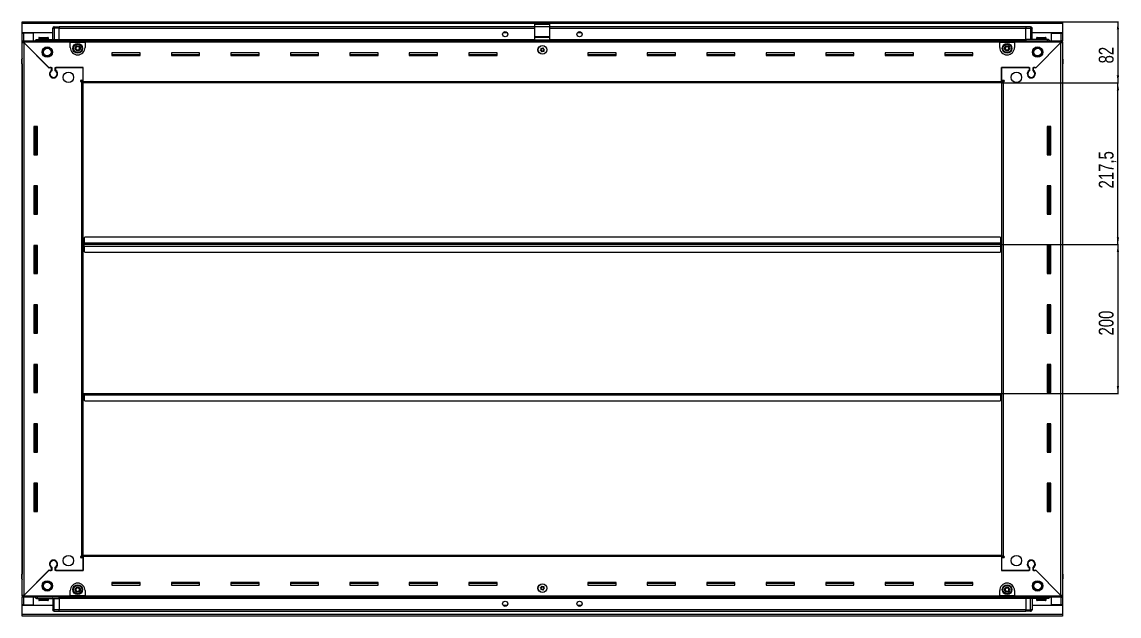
# Model space of a CAD drawing. Header units: millimetres. Extents: x 1256 to 6082, y -566 to 2006.
# Drawn here: x 4607 to 6082, y 1048 to 1847 of the extents above; entities that cross this region are included whole.
import ezdxf

# ---------------------------------------------------------------- set-up
doc = ezdxf.new("R2010")
doc.units = ezdxf.units.MM
doc.layers.add('FORMAT', color=7, linetype='Continuous')
doc.styles.add('SLDTEXTSTYLE0', font='TXT', dxfattribs={"width": 0.75})
doc.dimstyles.new('SLDDIMSTYLE0', dxfattribs={"dimtxt": 20, "dimasz": 10, "dimexe": 0, "dimexo": 0.0625, "dimgap": 5, "dimtad": 2, "dimdec": 1, "dimrnd": 1e-09, "dimzin": 12, "dimdsep": 46, "dimtxsty": 'SLDTEXTSTYLE0', "dimsah": 1, "dimcen": 0.09, "dimadec": 0, "dimazin": 3, "dimtfac": 1, "dimtofl": 0, "dimtmove": 0, "dimatfit": 3, "dimfxl": 0, "dimfrac": 2, "dimtolj": 1, "dimtzin": 12, "dimarcsym": 0})

# ---------------------------------------------------------------- blocks, each defined once
blk = doc.blocks.new('_D_6')
at = {"layer": 'FORMAT'}
for p, q in [((6006.1, 1846.6), (6081.6, 1846.6)), ((6080.6, 1846.6), (6080.6, 1764.6)), ((5924.1, 1764.6), (6081.6, 1764.6))]:
    blk.add_line(p, q, dxfattribs=at)
for points in [[(6080.6, 1846.6), (6079.1, 1836.6), (6082.2, 1836.6)], [(6080.6, 1764.6), (6082.2, 1774.6), (6079.1, 1774.6)]]:
    blk.add_solid(points, dxfattribs=at)
at = {"layer": 'FORMAT', "insert": (6054.8, 1790.8), "char_height": 20, "attachment_point": 1, "rotation": 90, "style": 'SLDTEXTSTYLE0'}
blk.add_mtext('82', dxfattribs=at)
blk = doc.blocks.new('_D_7')
at = {"layer": 'FORMAT'}
for p, q in [((5924.1, 1764.6), (6081.6, 1764.6)), ((6080.6, 1547.1), (6080.6, 1764.6)), ((5923.1, 1547.1), (6081.6, 1547.1))]:
    blk.add_line(p, q, dxfattribs=at)
for points in [[(6080.6, 1764.6), (6079.1, 1754.6), (6082.2, 1754.6)], [(6080.6, 1547.1), (6082.2, 1557.1), (6079.1, 1557.1)]]:
    blk.add_solid(points, dxfattribs=at)
at = {"layer": 'FORMAT', "insert": (6054.8, 1622.6), "char_height": 20, "attachment_point": 1, "rotation": 90, "style": 'SLDTEXTSTYLE0'}
blk.add_mtext('217,5', dxfattribs=at)
blk = doc.blocks.new('_D_8')
at = {"layer": 'FORMAT'}
for p, q in [((5923.1, 1547.1), (6081.6, 1547.1)), ((6080.6, 1547.1), (6080.6, 1347.1)), ((5923.1, 1347.1), (6081.6, 1347.1))]:
    blk.add_line(p, q, dxfattribs=at)
for points in [[(6080.6, 1547.1), (6079.1, 1537.1), (6082.2, 1537.1)], [(6080.6, 1347.1), (6082.2, 1357.1), (6079.1, 1357.1)]]:
    blk.add_solid(points, dxfattribs=at)
at = {"layer": 'FORMAT', "insert": (6054.8, 1424.9), "char_height": 20, "attachment_point": 1, "rotation": 90, "style": 'SLDTEXTSTYLE0'}
blk.add_mtext('200', dxfattribs=at)

msp = doc.modelspace()

# ---------------------------------------------------------------- linework, layer by layer
at = {"color": 7, "linetype": 'Continuous', "lineweight": 25}
for p, q in [((4607.13, 1844.5), (4607.13, 1846.6)), ((4607.13, 1846.6), (6006.13, 1846.6)), ((4607.13, 1832.1), (4607.13, 1844.5)), ((6006.13, 1846.6), (6006.13, 1844.5)), ((6006.13, 1844.5), (6006.13, 1832.1)), ((4648.13, 1832.1), (4607.13, 1832.1)), ((4607.13, 1831.6), (4607.13, 1832.1)), ((4607.13, 1831.6), (4609.23, 1831.6)), ((4607.13, 1821.35), (4607.13, 1831.6)), ((4608.63, 1831.6), (4608.63, 1832.1)), ((4622.13, 1831.6), (4609.23, 1831.6)), ((4622.13, 1821.35), (4622.13, 1831.6)), ((4648.13, 1823.1), (4648.13, 1838.1)), ((4648.81, 1839.6), (4648.81, 1839.6)), ((4650.13, 1840.1), (4656.63, 1840.1)), ((4650.13, 1840.1), (4656.63, 1840.1)), ((4656.63, 1840.1), (4656.63, 1840.1)), ((4656.63, 1840.1), (4656.63, 1840.1)), ((4656.63, 1840.1), (4656.63, 1838.1)), ((5296.63, 1839.95), (4656.63, 1839.95)), ((4656.63, 1823.1), (4656.63, 1838.1)), ((5259.5, 1832.1), (5253.76, 1832.1)), ((5296.63, 1843.6), (5316.63, 1843.6)), ((5296.63, 1840.34), (5296.63, 1843.6)), ((5296.63, 1827.19), (5296.63, 1840.34)), ((5316.63, 1840.34), (5316.63, 1843.6)), ((5316.63, 1827.19), (5316.63, 1840.34)), ((5956.63, 1839.95), (5316.63, 1839.95)), ((5359.5, 1832.1), (5353.76, 1832.1)), ((5956.63, 1840.1), (5956.63, 1840.1)), ((5963.13, 1840.1), (5956.63, 1840.1)), ((5963.13, 1840.1), (5956.63, 1840.1)), ((5956.63, 1840.1), (5956.63, 1838.1)), ((5956.63, 1823.1), (5956.63, 1838.1)), ((5965.13, 1838.1), (5965.13, 1838.1)), ((5965.13, 1823.1), (5965.13, 1838.1)), ((6006.13, 1832.1), (5965.13, 1832.1)), ((5991.13, 1821.35), (5991.13, 1831.6)), ((5991.13, 1831.6), (6004.03, 1831.6)), ((6004.03, 1831.6), (6006.13, 1831.6)), ((6004.63, 1831.6), (6004.63, 1832.1)), ((6006.13, 1831.6), (6006.13, 1832.1)), ((6006.13, 1831.6), (6006.13, 1821.35)), ((4607.13, 1819.85), (4607.13, 1821.35)), ((4607.13, 1821.35), (4608.13, 1821.35)), ((4607.13, 1819.35), (4607.13, 1819.85)), ((4607.13, 1819.85), (4608.13, 1819.85)), ((4607.13, 1074.85), (4607.13, 1819.35)), ((4608.63, 1819.35), (4607.13, 1819.35)), ((4608.13, 1819.85), (4608.13, 1821.35)), ((4608.13, 1821.35), (4671.63, 1821.35)), ((4608.73, 1819.25), (4642.63, 1785.35)), ((4643.33, 1784.65), (4609.23, 1818.75)), ((4627.63, 1823.1), (4656.63, 1823.1)), ((4629.13, 1825), (4629.13, 1823.1)), ((4629.93, 1825.8), (4641.33, 1825.8)), ((4642.13, 1823.1), (4642.13, 1825)), ((4656.56, 1821.35), (4656.63, 1823.07)), ((4656.63, 1823.1), (4656.63, 1822.6)), ((4656.63, 1821.95), (5956.63, 1821.95)), ((4671.63, 1819.25), (4671.63, 1821.35)), ((4671.63, 1821.35), (4691.63, 1821.35)), ((4671.63, 1819.85), (4691.63, 1819.85)), ((4671.63, 1812.35), (4671.63, 1819.25)), ((4691.63, 1821.35), (4691.63, 1819.25)), ((4691.63, 1821.35), (5921.63, 1821.35)), ((4691.63, 1819.25), (4691.63, 1812.35)), ((5296.63, 1826.1), (5296.63, 1827.19)), ((5296.63, 1826.1), (5316.63, 1826.1)), ((5296.63, 1822.6), (5296.63, 1826.1)), ((5296.63, 1822.6), (5316.63, 1822.6)), ((5300.63, 1822.6), (5300.63, 1821.95)), ((5303.13, 1821.95), (5303.13, 1822.6)), ((5310.13, 1821.95), (5310.13, 1822.6)), ((5312.63, 1821.95), (5312.63, 1822.6)), ((5316.63, 1826.1), (5316.63, 1827.19)), ((5316.63, 1822.6), (5316.63, 1826.1)), ((5921.63, 1819.25), (5921.63, 1821.35)), ((5921.63, 1821.35), (5941.63, 1821.35)), ((5921.63, 1819.85), (5941.63, 1819.85)), ((5921.63, 1812.35), (5921.63, 1819.25)), ((5941.63, 1821.35), (5941.63, 1819.25)), ((5941.63, 1821.35), (6005.13, 1821.35)), ((5941.63, 1819.25), (5941.63, 1812.35)), ((5956.63, 1823.1), (5956.63, 1822.6)), ((5985.63, 1823.1), (5956.63, 1823.1)), ((5956.63, 1823.07), (5956.71, 1821.35)), ((6004.03, 1818.75), (5969.93, 1784.65)), ((5970.63, 1785.35), (6004.53, 1819.25)), ((5971.13, 1825), (5971.13, 1823.1)), ((5971.93, 1825.8), (5983.33, 1825.8)), ((5984.13, 1823.1), (5984.13, 1825)), ((6004.63, 1819.35), (6006.13, 1819.35)), ((6005.13, 1819.85), (6005.13, 1821.35)), ((6005.13, 1821.35), (6006.13, 1821.35)), ((6005.13, 1819.85), (6006.13, 1819.85)), ((6006.13, 1819.85), (6006.13, 1821.35)), ((6006.13, 1819.85), (6006.13, 1819.35)), ((6006.13, 1819.35), (6006.13, 1074.85)), ((4765.63, 1805.1), (4727.63, 1805.1)), ((4727.63, 1805.1), (4727.63, 1801.6)), ((4765.63, 1802.35), (4727.63, 1802.35)), ((4727.63, 1801.6), (4765.63, 1801.6)), ((4765.63, 1801.6), (4765.63, 1805.1)), ((4845.63, 1805.1), (4807.63, 1805.1)), ((4807.63, 1805.1), (4807.63, 1801.6)), ((4845.63, 1802.35), (4807.63, 1802.35)), ((4807.63, 1801.6), (4845.63, 1801.6)), ((4845.63, 1801.6), (4845.63, 1805.1)), ((4925.63, 1805.1), (4887.63, 1805.1)), ((4887.63, 1805.1), (4887.63, 1801.6)), ((4925.63, 1802.35), (4887.63, 1802.35)), ((4887.63, 1801.6), (4925.63, 1801.6)), ((4925.63, 1801.6), (4925.63, 1805.1)), ((5005.63, 1805.1), (4967.63, 1805.1)), ((4967.63, 1805.1), (4967.63, 1801.6)), ((5005.63, 1802.35), (4967.63, 1802.35)), ((4967.63, 1801.6), (5005.63, 1801.6)), ((5005.63, 1801.6), (5005.63, 1805.1)), ((5085.63, 1805.1), (5047.63, 1805.1)), ((5047.63, 1805.1), (5047.63, 1801.6)), ((5085.63, 1802.35), (5047.63, 1802.35)), ((5047.63, 1801.6), (5085.63, 1801.6)), ((5085.63, 1801.6), (5085.63, 1805.1)), ((5165.63, 1805.1), (5127.63, 1805.1)), ((5127.63, 1805.1), (5127.63, 1801.6)), ((5165.63, 1802.35), (5127.63, 1802.35)), ((5127.63, 1801.6), (5165.63, 1801.6)), ((5165.63, 1801.6), (5165.63, 1805.1)), ((5245.63, 1805.1), (5207.63, 1805.1)), ((5207.63, 1805.1), (5207.63, 1801.6)), ((5245.63, 1802.35), (5207.63, 1802.35)), ((5207.63, 1801.6), (5245.63, 1801.6)), ((5245.63, 1801.6), (5245.63, 1805.1)), ((5405.63, 1805.1), (5367.63, 1805.1)), ((5367.63, 1805.1), (5367.63, 1801.6)), ((5405.63, 1802.35), (5367.63, 1802.35)), ((5367.63, 1801.6), (5405.63, 1801.6)), ((5405.63, 1801.6), (5405.63, 1805.1)), ((5485.63, 1805.1), (5447.63, 1805.1)), ((5447.63, 1805.1), (5447.63, 1801.6)), ((5485.63, 1802.35), (5447.63, 1802.35)), ((5447.63, 1801.6), (5485.63, 1801.6)), ((5485.63, 1801.6), (5485.63, 1805.1)), ((5565.63, 1805.1), (5527.63, 1805.1)), ((5527.63, 1805.1), (5527.63, 1801.6)), ((5565.63, 1802.35), (5527.63, 1802.35)), ((5527.63, 1801.6), (5565.63, 1801.6)), ((5565.63, 1801.6), (5565.63, 1805.1)), ((5645.63, 1805.1), (5607.63, 1805.1)), ((5607.63, 1805.1), (5607.63, 1801.6)), ((5645.63, 1802.35), (5607.63, 1802.35)), ((5607.63, 1801.6), (5645.63, 1801.6)), ((5645.63, 1801.6), (5645.63, 1805.1)), ((5725.63, 1805.1), (5687.63, 1805.1)), ((5687.63, 1805.1), (5687.63, 1801.6)), ((5725.63, 1802.35), (5687.63, 1802.35)), ((5687.63, 1801.6), (5725.63, 1801.6)), ((5725.63, 1801.6), (5725.63, 1805.1)), ((5805.63, 1805.1), (5767.63, 1805.1)), ((5767.63, 1805.1), (5767.63, 1801.6)), ((5805.63, 1802.35), (5767.63, 1802.35)), ((5767.63, 1801.6), (5805.63, 1801.6)), ((5805.63, 1801.6), (5805.63, 1805.1)), ((5885.63, 1805.1), (5847.63, 1805.1)), ((5847.63, 1805.1), (5847.63, 1801.6)), ((5885.63, 1802.35), (5847.63, 1802.35)), ((5847.63, 1801.6), (5885.63, 1801.6)), ((5885.63, 1801.6), (5885.63, 1805.1)), ((4606.63, 1796.6), (4606.63, 1790.1)), ((4606.63, 1790.1), (4606.63, 1796.6)), ((4606.63, 1790.1), (4606.63, 1790.1)), ((4607.13, 1790.1), (4606.63, 1790.1)), ((4606.78, 1790.1), (4606.78, 1104.1)), ((6006.13, 1797.93), (6006.13, 1797.93)), ((6006.13, 1790.1), (6006.63, 1790.1)), ((6006.48, 1104.1), (6006.48, 1790.1)), ((6006.63, 1796.6), (6006.63, 1790.1)), ((6006.63, 1790.1), (6006.63, 1796.6)), ((6006.63, 1790.1), (6006.63, 1790.1)), ((6006.63, 1790.1), (6006.63, 1790.1)), ((4642.63, 1785.35), (4646.83, 1785.35)), ((4644.03, 1785.35), (4643.33, 1784.65)), ((4646.13, 1785.35), (4644.03, 1785.35)), ((4646.13, 1785.35), (4646.13, 1781.46)), ((4646.83, 1785.35), (4646.83, 1781.07)), ((4647.13, 1772.49), (4647.13, 1771.73)), ((4651.43, 1785.35), (4689.13, 1785.35)), ((4651.43, 1781.07), (4651.43, 1785.35)), ((4652.13, 1781.46), (4652.13, 1785.35)), ((4689.13, 1785.35), (4652.13, 1785.35)), ((4689.13, 1766.7), (4689.13, 1785.35)), ((4689.13, 1768.1), (4689.13, 1785.35)), ((5924.13, 1785.35), (5961.83, 1785.35)), ((5924.13, 1766.7), (5924.13, 1785.35)), ((5924.13, 1785.35), (5924.13, 1768.1)), ((5961.13, 1785.35), (5924.13, 1785.35)), ((5961.13, 1785.35), (5961.13, 1781.46)), ((5961.83, 1785.35), (5961.83, 1781.07)), ((5966.13, 1772.49), (5966.13, 1771.73)), ((5966.43, 1785.35), (5970.63, 1785.35)), ((5966.43, 1781.07), (5966.43, 1785.35)), ((5969.23, 1785.35), (5967.13, 1785.35)), ((5967.13, 1781.46), (5967.13, 1785.35)), ((5969.93, 1784.65), (5969.23, 1785.35)), ((4686.28, 1768.1), (4689.13, 1768.1)), ((4687.03, 1766.1), (4686.28, 1766.1)), ((4687.03, 1766.1), (4689.13, 1766.1)), ((4689.13, 1767.1), (4687.13, 1767.1)), ((4687.13, 1767.1), (4687.13, 1766.1)), ((4689.13, 1764.6), (4689.13, 1766.7)), ((5924.13, 1764.6), (4689.13, 1764.6)), ((4689.13, 1129.6), (4689.13, 1764.6)), ((5924.13, 1768.1), (5926.98, 1768.1)), ((5926.13, 1767.1), (5924.13, 1767.1)), ((5924.13, 1766.7), (5924.13, 1764.6)), ((5924.13, 1766.1), (5926.23, 1766.1)), ((5924.13, 1764.6), (5924.13, 1129.6)), ((5926.13, 1766.1), (5926.13, 1767.1)), ((5926.98, 1766.1), (5926.23, 1766.1)), ((4627.63, 1706.1), (4622.63, 1706.1)), ((4622.63, 1706.1), (4622.63, 1668.1)), ((4624.78, 1668.1), (4624.78, 1706.1)), ((4626.57, 1668.1), (4626.57, 1706.1)), ((4626.61, 1668.1), (4626.61, 1706.1)), ((4627.63, 1668.1), (4627.63, 1706.1)), ((5985.63, 1706.1), (5985.63, 1668.1)), ((5990.63, 1706.1), (5985.63, 1706.1)), ((5986.65, 1706.1), (5986.65, 1668.1)), ((5986.69, 1706.1), (5986.69, 1668.1)), ((5988.48, 1706.1), (5988.48, 1668.1)), ((5990.63, 1668.1), (5990.63, 1706.1)), ((4622.63, 1668.1), (4627.63, 1668.1)), ((5985.63, 1668.1), (5990.63, 1668.1)), ((4627.63, 1626.1), (4622.63, 1626.1)), ((4622.63, 1626.1), (4622.63, 1588.1)), ((4624.78, 1588.1), (4624.78, 1626.1)), ((4626.57, 1588.1), (4626.57, 1626.1)), ((4626.61, 1588.1), (4626.61, 1626.1)), ((4627.63, 1588.1), (4627.63, 1626.1)), ((5985.63, 1626.1), (5985.63, 1588.1)), ((5990.63, 1626.1), (5985.63, 1626.1)), ((5986.65, 1626.1), (5986.65, 1588.1)), ((5986.69, 1626.1), (5986.69, 1588.1)), ((5988.48, 1626.1), (5988.48, 1588.1)), ((5990.63, 1588.1), (5990.63, 1626.1)), ((4622.63, 1588.1), (4627.63, 1588.1)), ((5985.63, 1588.1), (5990.63, 1588.1)), ((4690.13, 1549.95), (4689.88, 1549.95)), ((4689.88, 1549.95), (4689.88, 1547.1)), ((4691.13, 1557.1), (4690.13, 1556.1)), ((4690.13, 1556.1), (4690.13, 1549.2)), ((5922.13, 1557.1), (4691.13, 1557.1)), ((5923.13, 1556.1), (5922.13, 1557.1)), ((5923.13, 1549.2), (5923.13, 1556.1)), ((5923.38, 1549.95), (5923.13, 1549.95)), ((5923.38, 1547.1), (5923.38, 1549.95)), ((4627.63, 1546.1), (4622.63, 1546.1)), ((4622.63, 1546.1), (4622.63, 1508.1)), ((4624.78, 1508.1), (4624.78, 1546.1)), ((4626.57, 1508.1), (4626.57, 1546.1)), ((4626.61, 1508.1), (4626.61, 1546.1)), ((4627.63, 1508.1), (4627.63, 1546.1)), ((4689.88, 1547.1), (4689.13, 1547.1)), ((4689.88, 1547.1), (4689.88, 1544.25)), ((4689.88, 1544.25), (4690.13, 1544.25)), ((4690.13, 1547.1), (4690.13, 1549.2)), ((4690.13, 1545), (4690.13, 1547.1)), ((5923.13, 1547.1), (4690.13, 1547.1)), ((4690.13, 1545), (4690.13, 1538.1)), ((4690.13, 1538.1), (4691.13, 1537.1)), ((4691.13, 1537.1), (5922.13, 1537.1)), ((5922.13, 1537.1), (5923.13, 1538.1)), ((5923.13, 1549.2), (5923.13, 1547.1)), ((5923.13, 1547.1), (5923.13, 1545)), ((5923.13, 1538.1), (5923.13, 1545)), ((5923.13, 1544.25), (5923.38, 1544.25)), ((5923.38, 1544.25), (5923.38, 1547.1)), ((5924.13, 1547.1), (5923.38, 1547.1)), ((5985.63, 1546.1), (5985.63, 1508.1)), ((5990.63, 1546.1), (5985.63, 1546.1)), ((5986.65, 1546.1), (5986.65, 1508.1)), ((5986.69, 1546.1), (5986.69, 1508.1)), ((5988.48, 1546.1), (5988.48, 1508.1)), ((5990.63, 1508.1), (5990.63, 1546.1)), ((4622.63, 1508.1), (4627.63, 1508.1)), ((5985.63, 1508.1), (5990.63, 1508.1)), ((4627.63, 1466.1), (4622.63, 1466.1)), ((4622.63, 1466.1), (4622.63, 1428.1)), ((4624.78, 1428.1), (4624.78, 1466.1)), ((4626.57, 1428.1), (4626.57, 1466.1)), ((4626.61, 1428.1), (4626.61, 1466.1)), ((4627.63, 1428.1), (4627.63, 1466.1)), ((5985.63, 1466.1), (5985.63, 1428.1)), ((5990.63, 1466.1), (5985.63, 1466.1)), ((5986.65, 1466.1), (5986.65, 1428.1)), ((5986.69, 1466.1), (5986.69, 1428.1)), ((5988.48, 1466.1), (5988.48, 1428.1)), ((5990.63, 1428.1), (5990.63, 1466.1)), ((4622.63, 1428.1), (4627.63, 1428.1)), ((5985.63, 1428.1), (5990.63, 1428.1)), ((4627.63, 1386.1), (4622.63, 1386.1)), ((4622.63, 1386.1), (4622.63, 1348.1)), ((4624.78, 1348.1), (4624.78, 1386.1)), ((4626.57, 1348.1), (4626.57, 1386.1)), ((4626.61, 1348.1), (4626.61, 1386.1)), ((4627.63, 1348.1), (4627.63, 1386.1)), ((5985.63, 1386.1), (5985.63, 1348.1)), ((5990.63, 1386.1), (5985.63, 1386.1)), ((5986.65, 1386.1), (5986.65, 1348.1)), ((5986.69, 1386.1), (5986.69, 1348.1)), ((5988.48, 1386.1), (5988.48, 1348.1)), ((5990.63, 1348.1), (5990.63, 1386.1)), ((4622.63, 1348.1), (4627.63, 1348.1)), ((4689.13, 1347.1), (4689.88, 1347.1)), ((4689.88, 1347.1), (4689.88, 1344.25)), ((4689.88, 1344.25), (4690.13, 1344.25)), ((4690.13, 1345), (4690.13, 1347.1)), ((4690.13, 1347.1), (5923.13, 1347.1)), ((4690.13, 1345), (4690.13, 1338.1)), ((5923.13, 1347.1), (5923.13, 1345)), ((5923.13, 1338.1), (5923.13, 1345)), ((5923.13, 1344.25), (5923.38, 1344.25)), ((5923.38, 1344.25), (5923.38, 1347.1)), ((5923.38, 1347.1), (5924.13, 1347.1)), ((5985.63, 1348.1), (5990.63, 1348.1)), ((4690.13, 1338.1), (4691.13, 1337.1)), ((4691.13, 1337.1), (5922.13, 1337.1)), ((5922.13, 1337.1), (5923.13, 1338.1)), ((4627.63, 1306.1), (4622.63, 1306.1)), ((4622.63, 1306.1), (4622.63, 1268.1)), ((4624.78, 1268.1), (4624.78, 1306.1)), ((4626.57, 1268.1), (4626.57, 1306.1)), ((4626.61, 1268.1), (4626.61, 1306.1)), ((4627.63, 1268.1), (4627.63, 1306.1)), ((5985.63, 1306.1), (5985.63, 1268.1)), ((5990.63, 1306.1), (5985.63, 1306.1)), ((5986.65, 1306.1), (5986.65, 1268.1)), ((5986.69, 1306.1), (5986.69, 1268.1)), ((5988.48, 1306.1), (5988.48, 1268.1)), ((5990.63, 1268.1), (5990.63, 1306.1)), ((4622.63, 1268.1), (4627.63, 1268.1)), ((5985.63, 1268.1), (5990.63, 1268.1)), ((4627.63, 1226.1), (4622.63, 1226.1)), ((4622.63, 1226.1), (4622.63, 1188.1)), ((4624.78, 1188.1), (4624.78, 1226.1)), ((4626.57, 1188.1), (4626.57, 1226.1)), ((4626.61, 1188.1), (4626.61, 1226.1)), ((4627.63, 1188.1), (4627.63, 1226.1)), ((5985.63, 1226.1), (5985.63, 1188.1)), ((5990.63, 1226.1), (5985.63, 1226.1)), ((5986.65, 1226.1), (5986.65, 1188.1)), ((5986.69, 1226.1), (5986.69, 1188.1)), ((5988.48, 1226.1), (5988.48, 1188.1)), ((5990.63, 1188.1), (5990.63, 1226.1)), ((4622.63, 1188.1), (4627.63, 1188.1)), ((5985.63, 1188.1), (5990.63, 1188.1)), ((4647.13, 1122.48), (4647.13, 1121.72)), ((4686.28, 1128.1), (4687.03, 1128.1)), ((4689.13, 1126.1), (4686.28, 1126.1)), ((4689.13, 1128.1), (4687.03, 1128.1)), ((4687.13, 1128.1), (4687.13, 1127.1)), ((4687.13, 1127.1), (4689.13, 1127.1)), ((4689.13, 1127.5), (4689.13, 1129.6)), ((4689.13, 1129.6), (5924.13, 1129.6)), ((4689.13, 1127.5), (4689.13, 1108.85)), ((4689.13, 1108.85), (4689.13, 1126.1)), ((5924.13, 1129.6), (5924.13, 1127.5)), ((5926.23, 1128.1), (5924.13, 1128.1)), ((5924.13, 1127.5), (5924.13, 1108.85)), ((5924.13, 1127.1), (5926.13, 1127.1)), ((5924.13, 1126.1), (5924.13, 1108.85)), ((5926.98, 1126.1), (5924.13, 1126.1)), ((5926.13, 1127.1), (5926.13, 1128.1)), ((5926.23, 1128.1), (5926.98, 1128.1)), ((5966.13, 1122.48), (5966.13, 1121.72)), ((4642.63, 1108.85), (4608.73, 1074.95)), ((4609.23, 1075.45), (4643.33, 1109.55)), ((4646.83, 1108.85), (4642.63, 1108.85)), ((4643.33, 1109.55), (4644.03, 1108.85)), ((4644.03, 1108.85), (4646.13, 1108.85)), ((4646.13, 1112.74), (4646.13, 1108.85)), ((4646.83, 1113.14), (4646.83, 1108.85)), ((4651.43, 1108.85), (4651.43, 1113.14)), ((4689.13, 1108.85), (4651.43, 1108.85)), ((4652.13, 1108.85), (4652.13, 1112.74)), ((4652.13, 1108.85), (4689.13, 1108.85)), ((5961.83, 1108.85), (5924.13, 1108.85)), ((5924.13, 1108.85), (5961.13, 1108.85)), ((5961.13, 1112.74), (5961.13, 1108.85)), ((5961.83, 1113.14), (5961.83, 1108.85)), ((5966.43, 1108.85), (5966.43, 1113.14)), ((5970.63, 1108.85), (5966.43, 1108.85)), ((5967.13, 1108.85), (5967.13, 1112.74)), ((5967.13, 1108.85), (5969.23, 1108.85)), ((5969.23, 1108.85), (5969.93, 1109.55)), ((5969.93, 1109.55), (6004.03, 1075.45)), ((6004.53, 1074.95), (5970.63, 1108.85)), ((4606.63, 1104.1), (4606.63, 1104.1)), ((4606.63, 1097.6), (4606.63, 1104.1)), ((4606.63, 1104.1), (4606.63, 1104.1)), ((4606.63, 1104.1), (4606.63, 1097.6)), ((4607.13, 1104.1), (4606.63, 1104.1)), ((4607.13, 1096.28), (4607.13, 1096.28)), ((4765.63, 1092.6), (4727.63, 1092.6)), ((4727.63, 1092.6), (4727.63, 1089.1)), ((4765.63, 1089.1), (4765.63, 1092.6)), ((4845.63, 1092.6), (4807.63, 1092.6)), ((4807.63, 1092.6), (4807.63, 1089.1)), ((4845.63, 1089.1), (4845.63, 1092.6)), ((4925.63, 1092.6), (4887.63, 1092.6)), ((4887.63, 1092.6), (4887.63, 1089.1)), ((4925.63, 1089.1), (4925.63, 1092.6)), ((5005.63, 1092.6), (4967.63, 1092.6)), ((4967.63, 1092.6), (4967.63, 1089.1)), ((5005.63, 1089.1), (5005.63, 1092.6)), ((5085.63, 1092.6), (5047.63, 1092.6)), ((5047.63, 1092.6), (5047.63, 1089.1)), ((5085.63, 1089.1), (5085.63, 1092.6)), ((5165.63, 1092.6), (5127.63, 1092.6)), ((5127.63, 1092.6), (5127.63, 1089.1)), ((5165.63, 1089.1), (5165.63, 1092.6)), ((5245.63, 1092.6), (5207.63, 1092.6)), ((5207.63, 1092.6), (5207.63, 1089.1)), ((5245.63, 1089.1), (5245.63, 1092.6)), ((5405.63, 1092.6), (5367.63, 1092.6)), ((5367.63, 1092.6), (5367.63, 1089.1)), ((5405.63, 1089.1), (5405.63, 1092.6)), ((5485.63, 1092.6), (5447.63, 1092.6)), ((5447.63, 1092.6), (5447.63, 1089.1)), ((5485.63, 1089.1), (5485.63, 1092.6)), ((5565.63, 1092.6), (5527.63, 1092.6)), ((5527.63, 1092.6), (5527.63, 1089.1)), ((5565.63, 1089.1), (5565.63, 1092.6)), ((5645.63, 1092.6), (5607.63, 1092.6)), ((5607.63, 1092.6), (5607.63, 1089.1)), ((5645.63, 1089.1), (5645.63, 1092.6)), ((5725.63, 1092.6), (5687.63, 1092.6)), ((5687.63, 1092.6), (5687.63, 1089.1)), ((5725.63, 1089.1), (5725.63, 1092.6)), ((5805.63, 1092.6), (5767.63, 1092.6)), ((5767.63, 1092.6), (5767.63, 1089.1)), ((5805.63, 1089.1), (5805.63, 1092.6)), ((5885.63, 1092.6), (5847.63, 1092.6)), ((5847.63, 1092.6), (5847.63, 1089.1)), ((5885.63, 1089.1), (5885.63, 1092.6)), ((6006.13, 1104.1), (6006.63, 1104.1)), ((6006.63, 1104.1), (6006.63, 1104.1)), ((6006.63, 1097.6), (6006.63, 1104.1)), ((6006.63, 1104.1), (6006.63, 1097.6)), ((4671.63, 1074.95), (4671.63, 1081.85)), ((4691.63, 1081.85), (4691.63, 1074.95)), ((4727.63, 1091.85), (4765.63, 1091.85)), ((4727.63, 1089.1), (4765.63, 1089.1)), ((4807.63, 1091.85), (4845.63, 1091.85)), ((4807.63, 1089.1), (4845.63, 1089.1)), ((4887.63, 1091.85), (4925.63, 1091.85)), ((4887.63, 1089.1), (4925.63, 1089.1)), ((4967.63, 1091.85), (5005.63, 1091.85)), ((4967.63, 1089.1), (5005.63, 1089.1)), ((5047.63, 1091.85), (5085.63, 1091.85)), ((5047.63, 1089.1), (5085.63, 1089.1)), ((5127.63, 1091.85), (5165.63, 1091.85)), ((5127.63, 1089.1), (5165.63, 1089.1)), ((5207.63, 1091.85), (5245.63, 1091.85)), ((5207.63, 1089.1), (5245.63, 1089.1)), ((5367.63, 1091.85), (5405.63, 1091.85)), ((5367.63, 1089.1), (5405.63, 1089.1)), ((5447.63, 1091.85), (5485.63, 1091.85)), ((5447.63, 1089.1), (5485.63, 1089.1)), ((5527.63, 1091.85), (5565.63, 1091.85)), ((5527.63, 1089.1), (5565.63, 1089.1)), ((5607.63, 1091.85), (5645.63, 1091.85)), ((5607.63, 1089.1), (5645.63, 1089.1)), ((5687.63, 1091.85), (5725.63, 1091.85)), ((5687.63, 1089.1), (5725.63, 1089.1)), ((5767.63, 1091.85), (5805.63, 1091.85)), ((5767.63, 1089.1), (5805.63, 1089.1)), ((5847.63, 1091.85), (5885.63, 1091.85)), ((5847.63, 1089.1), (5885.63, 1089.1)), ((5921.63, 1074.95), (5921.63, 1081.85)), ((5941.63, 1081.85), (5941.63, 1074.95)), ((4607.13, 1074.35), (4607.13, 1074.85)), ((4608.63, 1074.85), (4607.13, 1074.85)), ((4607.13, 1074.35), (4607.13, 1072.85)), ((4608.13, 1074.35), (4607.13, 1074.35)), ((4607.13, 1062.6), (4607.13, 1072.85)), ((4608.13, 1072.85), (4607.13, 1072.85)), ((4609.23, 1062.6), (4607.13, 1062.6)), ((4607.13, 1062.1), (4607.13, 1062.6)), ((4608.13, 1074.35), (4608.13, 1072.85)), ((4671.63, 1072.85), (4608.13, 1072.85)), ((4608.63, 1062.1), (4608.63, 1062.6)), ((4609.23, 1062.6), (4622.13, 1062.6)), ((4622.13, 1062.6), (4622.13, 1072.85)), ((4627.63, 1071.1), (4656.63, 1071.1)), ((4629.13, 1071.1), (4629.13, 1069.2)), ((4633.71, 1068.4), (4629.93, 1068.4)), ((4641.33, 1068.4), (4633.71, 1068.4)), ((4642.13, 1069.2), (4642.13, 1071.1)), ((4648.13, 1071.1), (4648.13, 1056.1)), ((4656.63, 1071.14), (4656.56, 1072.85)), ((5956.63, 1072.25), (4656.63, 1072.25)), ((4656.63, 1071.1), (4656.63, 1071.6)), ((4656.63, 1071.1), (4656.63, 1056.1)), ((4671.63, 1072.85), (4671.63, 1074.95)), ((4691.63, 1074.35), (4671.63, 1074.35)), ((4691.63, 1072.85), (4671.63, 1072.85)), ((4691.63, 1074.95), (4691.63, 1072.85)), ((5921.63, 1072.85), (4691.63, 1072.85)), ((5921.63, 1072.85), (5921.63, 1074.95)), ((5941.63, 1074.35), (5921.63, 1074.35)), ((5941.63, 1072.85), (5921.63, 1072.85)), ((5941.63, 1074.95), (5941.63, 1072.85)), ((6005.13, 1072.85), (5941.63, 1072.85)), ((5956.71, 1072.85), (5956.63, 1071.14)), ((5956.63, 1071.1), (5956.63, 1071.6)), ((5985.63, 1071.1), (5956.63, 1071.1)), ((5956.63, 1071.1), (5956.63, 1056.1)), ((5965.13, 1071.1), (5965.13, 1056.1)), ((5971.13, 1071.1), (5971.13, 1069.2)), ((5978.92, 1068.4), (5971.93, 1068.4)), ((5983.33, 1068.4), (5978.92, 1068.4)), ((5984.13, 1069.2), (5984.13, 1071.1)), ((5991.13, 1062.6), (5991.13, 1072.85)), ((6004.03, 1062.6), (5991.13, 1062.6)), ((6006.13, 1062.6), (6004.03, 1062.6)), ((6004.63, 1074.85), (6006.13, 1074.85)), ((6004.63, 1062.1), (6004.63, 1062.6)), ((6005.13, 1074.35), (6005.13, 1072.85)), ((6006.13, 1074.35), (6005.13, 1074.35)), ((6006.13, 1072.85), (6005.13, 1072.85)), ((6006.13, 1074.85), (6006.13, 1074.35)), ((6006.13, 1074.35), (6006.13, 1072.85)), ((6006.13, 1072.85), (6006.13, 1062.6)), ((6006.13, 1062.1), (6006.13, 1062.6)), ((4607.13, 1049.7), (4607.13, 1062.1)), ((4607.13, 1062.1), (4648.13, 1062.1)), ((4607.13, 1047.6), (4607.13, 1049.7)), ((4648.13, 1056.1), (4648.13, 1056.1)), ((4650.13, 1054.1), (4656.63, 1054.1)), ((4650.13, 1054.1), (4656.63, 1054.1)), ((4656.63, 1054.1), (4656.63, 1056.1)), ((4656.63, 1054.25), (5956.63, 1054.25)), ((4656.63, 1054.1), (4656.63, 1054.1)), ((5253.76, 1062.1), (5259.5, 1062.1)), ((5353.76, 1062.1), (5359.5, 1062.1)), ((5956.63, 1054.1), (5956.63, 1056.1)), ((5963.13, 1054.1), (5956.63, 1054.1)), ((5956.63, 1054.1), (5956.63, 1054.1)), ((5956.63, 1054.1), (5956.63, 1054.1)), ((5963.13, 1054.1), (5956.63, 1054.1)), ((5964.45, 1054.6), (5964.45, 1054.6)), ((5965.13, 1062.1), (6006.13, 1062.1)), ((6006.13, 1062.1), (6006.13, 1049.7)), ((6006.13, 1049.7), (6006.13, 1047.6)), ((6006.13, 1047.6), (4607.13, 1047.6))]:
    msp.add_line(p, q, dxfattribs=at)
at = {"color": 8, "linetype": 'Continuous', "lineweight": 18}
for p, q in [((6006.13, 1844.5), (4607.13, 1844.5)), ((4609.23, 1831.6), (4609.23, 1832.1)), ((4609.23, 1821.35), (4609.23, 1831.6)), ((4648.13, 1838.1), (4650.13, 1838.1)), ((4650.13, 1840.1), (4650.13, 1838.1)), ((4650.13, 1838.1), (4650.13, 1823.1)), ((4656.63, 1838.1), (4650.13, 1838.1)), ((5296.63, 1837.95), (4656.63, 1837.95)), ((5296.63, 1840.34), (5316.63, 1840.34)), ((5956.63, 1837.95), (5316.63, 1837.95)), ((5956.63, 1838.1), (5963.13, 1838.1)), ((5963.13, 1840.1), (5963.13, 1838.1)), ((5965.13, 1838.1), (5963.13, 1838.1)), ((5963.13, 1838.1), (5963.13, 1823.1)), ((6004.03, 1832.1), (6004.03, 1831.6)), ((6004.03, 1831.6), (6004.03, 1821.35)), ((4671.63, 1819.25), (4608.73, 1819.25)), ((4609.23, 1818.75), (4609.23, 1075.45)), ((4629.13, 1825), (4642.13, 1825)), ((5296.63, 1822.6), (4656.63, 1822.6)), ((5956.63, 1821.37), (4656.63, 1821.37)), ((4671.63, 1819.25), (4691.63, 1819.25)), ((5921.63, 1819.25), (4691.63, 1819.25)), ((5296.63, 1827.19), (5316.63, 1827.19)), ((5302.63, 1821.95), (5302.63, 1822.6)), ((5310.63, 1821.95), (5310.63, 1822.6)), ((5956.63, 1822.6), (5316.63, 1822.6)), ((5921.63, 1819.25), (5941.63, 1819.25)), ((6004.53, 1819.25), (5941.63, 1819.25)), ((5971.13, 1825), (5984.13, 1825)), ((6004.03, 1075.45), (6004.03, 1818.75)), ((4607.13, 1796.6), (4606.63, 1796.6)), ((6006.13, 1796.6), (6006.63, 1796.6)), ((4687.03, 1128.1), (4687.03, 1766.1)), ((4689.13, 1766.7), (5924.13, 1766.7)), ((5926.23, 1766.1), (5926.23, 1128.1)), ((4624.13, 1706.1), (4624.13, 1668.1)), ((4625.37, 1706.1), (4625.37, 1668.1)), ((5987.89, 1668.1), (5987.89, 1706.1)), ((5989.13, 1668.1), (5989.13, 1706.1)), ((4624.13, 1626.1), (4624.13, 1588.1)), ((4625.37, 1626.1), (4625.37, 1588.1)), ((5987.89, 1588.1), (5987.89, 1626.1)), ((5989.13, 1588.1), (5989.13, 1626.1)), ((4624.13, 1546.1), (4624.13, 1508.1)), ((4625.37, 1546.1), (4625.37, 1508.1)), ((5923.13, 1549.2), (4690.13, 1549.2)), ((4690.13, 1545), (5923.13, 1545)), ((5987.89, 1508.1), (5987.89, 1546.1)), ((5989.13, 1508.1), (5989.13, 1546.1)), ((4624.13, 1466.1), (4624.13, 1428.1)), ((4625.37, 1466.1), (4625.37, 1428.1)), ((5987.89, 1428.1), (5987.89, 1466.1)), ((5989.13, 1428.1), (5989.13, 1466.1)), ((4624.13, 1386.1), (4624.13, 1348.1)), ((4625.37, 1386.1), (4625.37, 1348.1)), ((5987.89, 1348.1), (5987.89, 1386.1)), ((5989.13, 1348.1), (5989.13, 1386.1)), ((4690.13, 1345), (5923.13, 1345)), ((4624.13, 1306.1), (4624.13, 1268.1)), ((4625.37, 1306.1), (4625.37, 1268.1)), ((5987.89, 1268.1), (5987.89, 1306.1)), ((5989.13, 1268.1), (5989.13, 1306.1)), ((4624.13, 1226.1), (4624.13, 1188.1)), ((4625.37, 1226.1), (4625.37, 1188.1)), ((5987.89, 1188.1), (5987.89, 1226.1)), ((5989.13, 1188.1), (5989.13, 1226.1)), ((5924.13, 1127.5), (4689.13, 1127.5)), ((4607.13, 1097.6), (4606.63, 1097.6)), ((6006.13, 1097.6), (6006.63, 1097.6)), ((4608.73, 1074.95), (4671.63, 1074.95)), ((4609.23, 1062.6), (4609.23, 1072.85)), ((4609.23, 1062.1), (4609.23, 1062.6)), ((4633.43, 1069.2), (4629.13, 1069.2)), ((4642.13, 1069.2), (4633.43, 1069.2)), ((4650.13, 1056.1), (4650.13, 1071.1)), ((4656.63, 1072.84), (5956.63, 1072.84)), ((4656.63, 1071.6), (5956.63, 1071.6)), ((4691.63, 1074.95), (4671.63, 1074.95)), ((4691.63, 1074.95), (5921.63, 1074.95)), ((5941.63, 1074.95), (5921.63, 1074.95)), ((5941.63, 1074.95), (6004.53, 1074.95)), ((5963.13, 1056.1), (5963.13, 1071.1)), ((5979.1, 1069.2), (5971.13, 1069.2)), ((5984.13, 1069.2), (5979.1, 1069.2)), ((6004.03, 1072.85), (6004.03, 1062.6)), ((6004.03, 1062.6), (6004.03, 1062.1)), ((6006.13, 1049.7), (4607.13, 1049.7)), ((4648.13, 1056.1), (4650.13, 1056.1)), ((4650.13, 1054.1), (4650.13, 1056.1)), ((4656.63, 1056.1), (4650.13, 1056.1)), ((4656.63, 1056.25), (5956.63, 1056.25)), ((5956.63, 1056.1), (5963.13, 1056.1)), ((5965.13, 1056.1), (5963.13, 1056.1)), ((5963.13, 1054.1), (5963.13, 1056.1))]:
    msp.add_line(p, q, dxfattribs=at)
at = {"color": 7, "linetype": 'Continuous', "lineweight": 25, "flags": 128}
for points in [[(5964.98, 1838.86), (5965.09, 1838.49), (5965.13, 1838.1)], [(4648.28, 1055.35), (4648.17, 1055.71), (4648.13, 1056.1)]]:
    msp.add_lwpolyline(points, dxfattribs=at)
at = {"color": 7, "linetype": 'Continuous', "lineweight": 25}
for centre, radius in [((5256.63, 1830.1), 3.5), ((5356.63, 1830.1), 3.5), ((4681.63, 1811.1), 6.5), ((5306.63, 1809.1), 6), ((5931.63, 1811.1), 6.5), ((4640.63, 1806.1), 7), ((4640.63, 1806.1), 6.03), ((4640.63, 1806.1), 5.1), ((4681.63, 1811.1), 3.46), ((5306.63, 1808.95), 5.79), ((5306.63, 1808.95), 1.85), ((5931.63, 1811.1), 3.46), ((5972.63, 1806.1), 7), ((5972.63, 1806.1), 6.02), ((5972.63, 1806.1), 5.1), ((4669.13, 1772.1), 7), ((5944.13, 1772.1), 7), ((4669.13, 1122.1), 7), ((5944.13, 1122.1), 7), ((4640.63, 1088.1), 7), ((4640.63, 1088.1), 6.02), ((4640.63, 1088.1), 5.1), ((5972.63, 1088.1), 7), ((5972.63, 1088.1), 6.03), ((5972.63, 1088.1), 5.1), ((4681.63, 1083.1), 6.5), ((4681.63, 1083.1), 3.46), ((5306.63, 1085.1), 6), ((5306.63, 1085.25), 5.79), ((5306.63, 1085.25), 1.85), ((5931.63, 1083.1), 6.5), ((5931.63, 1083.1), 3.46), ((5256.63, 1064.1), 3.5), ((5356.63, 1064.1), 3.5)]:
    msp.add_circle(centre, radius, dxfattribs=at)
at = {"color": 8, "linetype": 'Continuous', "lineweight": 18}
for centre in [(4681.63, 1811.1), (5931.63, 1811.1), (4681.63, 1083.1), (5931.63, 1083.1)]:
    msp.add_circle(centre, 5.7, dxfattribs=at)
at = {"color": 7, "linetype": 'Continuous', "lineweight": 25}
for centre, radius, start, end in [((4650.13, 1838.1), 2, 90, 180), ((4650.13, 1838.1), 2, 90, 131.40962), ((5963.13, 1838.1), 2, 0, 90), ((4629.93, 1825), 0.8, 90, 180), ((4641.33, 1825), 0.8, 0, 90), ((4647.93, 1823.3), 0.2, 270, 0), ((5965.33, 1823.3), 0.2, 180, 270), ((5971.93, 1825), 0.8, 90, 180), ((5983.33, 1825), 0.8, 0, 90), ((4681.63, 1812.35), 10, 180, 270), ((4681.63, 1811.1), 2.5, 134.01559, 194.01559), ((4681.63, 1811.1), 2.5, 194.01559, 254.01559), ((4681.63, 1811.1), 2.5, 74.01559, 134.01559), ((4681.63, 1811.1), 2.5, 254.01559, 314.01559), ((4681.63, 1812.35), 10, 270, 0), ((4681.63, 1811.1), 2.5, 14.01559, 74.01559), ((4681.63, 1811.1), 2.5, 314.01559, 14.01559), ((5931.63, 1812.35), 10, 180, 270), ((5931.63, 1811.1), 2.5, 160.11158, 220.11158), ((5931.63, 1811.1), 2.5, 100.11158, 160.11158), ((5931.63, 1811.1), 2.5, 220.11158, 280.11158), ((5931.63, 1811.1), 2.5, 40.11158, 100.11158), ((5931.63, 1812.35), 10, 270, 0), ((5931.63, 1811.1), 2.5, 280.11158, 340.11158), ((5931.63, 1811.1), 2.5, 340.11158, 40.11158), ((4608.63, 1796.6), 2, 138.57492, 180), ((4608.63, 1796.6), 2, 138.59038, 180), ((6004.63, 1796.6), 2, 0, 41.39416), ((4649.13, 1776.85), 5.5, 123.05573, 56.94427), ((4649.13, 1776.85), 4.8, 118.63099, 61.36901), ((5964.13, 1776.85), 5.5, 123.05573, 56.94427), ((5964.13, 1776.85), 4.8, 118.63099, 61.36901), ((4686.28, 1767.1), 1, 90, 270), ((5926.98, 1767.1), 1, 270, 90), ((4649.13, 1117.35), 5.5, 303.05573, 236.94427), ((4649.13, 1117.35), 4.8, 298.63099, 241.36901), ((4686.28, 1127.1), 1, 90, 270), ((5926.98, 1127.1), 1, 270, 90), ((5964.13, 1117.35), 5.5, 303.05573, 236.94427), ((5964.13, 1117.35), 4.8, 298.63099, 241.36901), ((4608.63, 1097.6), 2, 180, 221.39416), ((6004.63, 1097.6), 2, 318.57492, 360), ((6004.63, 1097.6), 2, 318.59038, 0), ((4681.63, 1081.85), 10, 90, 180), ((4681.63, 1083.1), 2.5, 127.47401, 187.47401), ((4681.63, 1083.1), 2.5, 187.47401, 247.47401), ((4681.63, 1083.1), 2.5, 67.47401, 127.47401), ((4681.63, 1083.1), 2.5, 247.47401, 307.47401), ((4681.63, 1081.85), 10, 0, 90), ((4681.63, 1083.1), 2.5, 7.47401, 67.47401), ((4681.63, 1083.1), 2.5, 307.47401, 7.47401), ((5931.63, 1081.85), 10, 90, 180), ((5931.63, 1083.1), 2.5, 147.04236, 207.04236), ((5931.63, 1083.1), 2.5, 207.04236, 267.04236), ((5931.63, 1083.1), 2.5, 87.04236, 147.04236), ((5931.63, 1083.1), 2.5, 267.04236, 327.04236), ((5931.63, 1081.85), 10, 0, 90), ((5931.63, 1083.1), 2.5, 27.04236, 87.04236), ((5931.63, 1083.1), 2.5, 327.04236, 27.04236), ((4629.93, 1069.2), 0.8, 180, 270), ((4641.33, 1069.2), 0.8, 270, 0), ((4647.93, 1070.9), 0.2, 0, 90), ((5965.33, 1070.9), 0.2, 90, 180), ((5971.93, 1069.2), 0.8, 180, 270), ((5983.33, 1069.2), 0.8, 270, 360), ((4650.13, 1056.1), 2, 180, 270), ((5963.13, 1056.1), 2, 270, 0), ((5963.13, 1056.1), 2, 270, 288.58003), ((5963.13, 1056.1), 2, 303.94202, 311.40962)]:
    msp.add_arc(centre, radius, start, end, dxfattribs=at)
for points, knots in [([(4607.13, 1819.35), (4607.16, 1819.31), (4607.21, 1819.22), (4607.6, 1819.09), (4608.16, 1818.95), (4608.74, 1818.84), (4609.1, 1818.78), (4609.23, 1818.75)], [0, 0, 0, 0, 0.2302553, 0.4485219, 0.6667858, 0.8850496, 1, 1, 1, 1]), ([(4608.73, 1819.25), (4608.68, 1819.51), (4608.59, 1820), (4608.46, 1820.64), (4608.33, 1821.11), (4608.22, 1821.33), (4608.15, 1821.35), (4608.13, 1821.35)], [0, 0, 0, 0, 0.2302553, 0.4485219, 0.6667858, 0.8850496, 1, 1, 1, 1]), ([(4624.42, 1821.35), (4624.54, 1821.55), (4624.92, 1822.2), (4626.08, 1822.91), (4627.11, 1823.04), (4627.63, 1823.1)], [0, 0, 0, 0, 0.1822499, 0.5911249, 1, 1, 1, 1]), ([(4656.63, 1823.1), (4656.63, 1823.07), (4656.63, 1822.99), (4656.63, 1822.37), (4656.63, 1821.79), (4656.63, 1821.4), (4656.63, 1821.37)], [0, 0, 0, 0, 0.3242788, 0.6485576, 0.9728365, 1, 1, 1, 1]), ([(5956.63, 1823.1), (5956.63, 1823.07), (5956.63, 1822.99), (5956.63, 1822.37), (5956.63, 1821.79), (5956.63, 1821.4), (5956.63, 1821.37)], [0, 0, 0, 0, 0.3242788, 0.6485576, 0.9728365, 1, 1, 1, 1]), ([(5988.85, 1821.35), (5988.73, 1821.55), (5988.34, 1822.2), (5987.18, 1822.91), (5986.15, 1823.04), (5985.63, 1823.1)], [0, 0, 0, 0, 0.1822499, 0.5911249, 1, 1, 1, 1]), ([(6004.03, 1818.75), (6004.28, 1818.8), (6004.78, 1818.89), (6005.42, 1819.02), (6005.88, 1819.15), (6006.1, 1819.27), (6006.12, 1819.33), (6006.13, 1819.35)], [0, 0, 0, 0, 0.23025534, 0.4485219, 0.6667858, 0.88504963, 1, 1, 1, 1]), ([(6005.13, 1821.35), (6005.08, 1821.33), (6004.99, 1821.28), (6004.86, 1820.88), (6004.73, 1820.32), (6004.62, 1819.75), (6004.55, 1819.38), (6004.53, 1819.25)], [0, 0, 0, 0, 0.2302553, 0.4485219, 0.6667858, 0.8850496, 1, 1, 1, 1]), ([(4678.86, 1811.9), (4679.23, 1812.26), (4679.92, 1812.93), (4680.61, 1813.59), (4680.93, 1813.91)], [0, 0, 0, 0, 0.5346859, 1, 1, 1, 1]), ([(4679.55, 1809.1), (4679.47, 1809.43), (4679.27, 1810.23), (4679.03, 1811.2), (4678.89, 1811.78), (4678.86, 1811.9)], [0, 0, 0, 0, 0.3629006, 0.8668753, 1, 1, 1, 1]), ([(4682.33, 1808.3), (4681.83, 1808.45), (4680.91, 1808.71), (4679.98, 1808.98), (4679.55, 1809.1)], [0, 0, 0, 0, 0.5346859, 1, 1, 1, 1]), ([(4680.93, 1813.91), (4681.43, 1813.76), (4682.35, 1813.5), (4683.28, 1813.23), (4683.71, 1813.11)], [0, 0, 0, 0, 0.5346859, 1, 1, 1, 1]), ([(4684.41, 1810.31), (4684.03, 1809.95), (4683.34, 1809.28), (4682.65, 1808.61), (4682.33, 1808.3)], [0, 0, 0, 0, 0.5346859, 1, 1, 1, 1]), ([(4683.71, 1813.11), (4683.74, 1812.99), (4683.88, 1812.41), (4684.12, 1811.44), (4684.32, 1810.64), (4684.41, 1810.31)], [0, 0, 0, 0, 0.1331247, 0.6370994, 1, 1, 1, 1]), ([(5304.75, 1811.03), (5304.74, 1811.02), (5304.72, 1810.99), (5304.71, 1810.94), (5304.72, 1810.79), (5304.82, 1810.42), (5304.96, 1809.89), (5304.79, 1809.28), (5304.43, 1808.91), (5304.13, 1808.66), (5303.95, 1808.5), (5303.9, 1808.42), (5303.89, 1808.38), (5303.9, 1808.35), (5303.91, 1808.32), (5303.96, 1808.27), (5304.21, 1808.18), (5304.68, 1808.07), (5305.32, 1807.76), (5305.57, 1807.09), (5305.63, 1806.62), (5305.7, 1806.36), (5305.74, 1806.31), (5305.77, 1806.29), (5305.8, 1806.28), (5305.84, 1806.29), (5305.88, 1806.3), (5305.94, 1806.35), (5306.11, 1806.5), (5306.38, 1806.77), (5306.79, 1807.09), (5307.41, 1807.2), (5307.92, 1807.01), (5308.29, 1806.88), (5308.43, 1806.86), (5308.49, 1806.87), (5308.52, 1806.88), (5308.54, 1806.92), (5308.55, 1806.97), (5308.54, 1807.12), (5308.44, 1807.49), (5308.3, 1808.01), (5308.47, 1808.62), (5308.83, 1809), (5309.13, 1809.25), (5309.31, 1809.41), (5309.36, 1809.49), (5309.37, 1809.53), (5309.37, 1809.56), (5309.35, 1809.59), (5309.3, 1809.63), (5309.05, 1809.73), (5308.58, 1809.84), (5307.94, 1810.15), (5307.69, 1810.81), (5307.63, 1811.29), (5307.56, 1811.54), (5307.52, 1811.6), (5307.49, 1811.62), (5307.46, 1811.63), (5307.42, 1811.62), (5307.39, 1811.6), (5307.32, 1811.56), (5307.15, 1811.41), (5306.88, 1811.14), (5306.47, 1810.82), (5305.85, 1810.71), (5305.34, 1810.89), (5304.97, 1811.03), (5304.83, 1811.05), (5304.77, 1811.04), (5304.75, 1811.03), (5304.75, 1811.03)], [0, 0, 0, 0, 0.0020087, 0.00442, 0.0093647, 0.0255282, 0.0677053, 0.0957862, 0.1246456, 0.1503415, 0.1605194, 0.1633943, 0.1656965, 0.1672448, 0.1688741, 0.1707699, 0.1786058, 0.2119941, 0.2499945, 0.2879948, 0.3213831, 0.329219, 0.3311148, 0.3327441, 0.3342924, 0.3362166, 0.3385353, 0.3413178, 0.349662, 0.3753578, 0.4042173, 0.4322982, 0.4744753, 0.4906388, 0.4966691, 0.49844, 0.5, 0.5020087, 0.50442, 0.5093647, 0.5255282, 0.5677053, 0.5957862, 0.6246456, 0.6503415, 0.6605194, 0.6633943, 0.6656965, 0.6672448, 0.6688741, 0.6707699, 0.6786058, 0.7119941, 0.7499945, 0.7879948, 0.8213831, 0.829219, 0.8311148, 0.8327441, 0.8342924, 0.8362166, 0.8385353, 0.8413178, 0.849662, 0.8753578, 0.9042173, 0.9322982, 0.9744753, 0.9906388, 0.9966691, 0.99844, 1, 1, 1, 1]), ([(5928.79, 1810.6), (5928.83, 1810.72), (5929.03, 1811.28), (5929.37, 1812.21), (5929.65, 1812.99), (5929.77, 1813.31)], [0, 0, 0, 0, 0.1331247, 0.6370994, 1, 1, 1, 1]), ([(5930.65, 1808.39), (5930.32, 1808.78), (5929.69, 1809.52), (5929.08, 1810.26), (5928.79, 1810.6)], [0, 0, 0, 0, 0.5346859, 1, 1, 1, 1]), ([(5929.77, 1813.31), (5930.28, 1813.4), (5931.23, 1813.57), (5932.17, 1813.74), (5932.61, 1813.82)], [0, 0, 0, 0, 0.53468586, 1, 1, 1, 1]), ([(5933.49, 1808.9), (5932.98, 1808.81), (5932.03, 1808.64), (5931.09, 1808.47), (5930.65, 1808.39)], [0, 0, 0, 0, 0.53468586, 1, 1, 1, 1]), ([(5932.61, 1813.82), (5932.94, 1813.42), (5933.57, 1812.69), (5934.18, 1811.95), (5934.47, 1811.61)], [0, 0, 0, 0, 0.5346859, 1, 1, 1, 1]), ([(5934.47, 1811.61), (5934.36, 1811.29), (5934.08, 1810.51), (5933.74, 1809.58), (5933.53, 1809.01), (5933.49, 1808.9)], [0, 0, 0, 0, 0.3629006, 0.8668753, 1, 1, 1, 1]), ([(4678.96, 1084.21), (4679.06, 1084.29), (4679.54, 1084.65), (4680.33, 1085.26), (4680.98, 1085.76), (4681.26, 1085.97)], [0, 0, 0, 0, 0.1331247, 0.6370994, 1, 1, 1, 1]), ([(4679.34, 1081.35), (4679.27, 1081.86), (4679.15, 1082.82), (4679.02, 1083.77), (4678.96, 1084.21)], [0, 0, 0, 0, 0.5346859, 1, 1, 1, 1]), ([(4682.01, 1080.24), (4681.53, 1080.44), (4680.64, 1080.81), (4679.75, 1081.18), (4679.34, 1081.35)], [0, 0, 0, 0, 0.5346859, 1, 1, 1, 1]), ([(4681.26, 1085.97), (4681.73, 1085.77), (4682.62, 1085.4), (4683.51, 1085.03), (4683.92, 1084.86)], [0, 0, 0, 0, 0.5346859, 1, 1, 1, 1]), ([(4684.3, 1082), (4684.02, 1081.79), (4683.37, 1081.29), (4682.58, 1080.68), (4682.11, 1080.32), (4682.01, 1080.24)], [0, 0, 0, 0, 0.3629006, 0.8668753, 1, 1, 1, 1]), ([(4683.92, 1084.86), (4683.99, 1084.35), (4684.11, 1083.39), (4684.24, 1082.44), (4684.3, 1082)], [0, 0, 0, 0, 0.5346859, 1, 1, 1, 1]), ([(5304.75, 1083.18), (5304.76, 1083.18), (5304.78, 1083.16), (5304.84, 1083.16), (5304.98, 1083.18), (5305.34, 1083.32), (5305.85, 1083.5), (5306.47, 1083.39), (5306.88, 1083.07), (5307.16, 1082.79), (5307.33, 1082.63), (5307.42, 1082.59), (5307.46, 1082.58), (5307.49, 1082.59), (5307.52, 1082.61), (5307.56, 1082.66), (5307.63, 1082.92), (5307.69, 1083.39), (5307.94, 1084.06), (5308.58, 1084.37), (5309.05, 1084.48), (5309.3, 1084.57), (5309.35, 1084.62), (5309.37, 1084.65), (5309.37, 1084.68), (5309.36, 1084.71), (5309.34, 1084.75), (5309.29, 1084.82), (5309.12, 1084.97), (5308.83, 1085.21), (5308.47, 1085.58), (5308.3, 1086.19), (5308.44, 1086.72), (5308.54, 1087.1), (5308.55, 1087.25), (5308.53, 1087.3), (5308.52, 1087.33), (5308.48, 1087.35), (5308.42, 1087.35), (5308.28, 1087.33), (5307.92, 1087.19), (5307.41, 1087.01), (5306.79, 1087.12), (5306.38, 1087.44), (5306.11, 1087.72), (5305.93, 1087.88), (5305.84, 1087.92), (5305.8, 1087.93), (5305.77, 1087.92), (5305.74, 1087.9), (5305.7, 1087.84), (5305.63, 1087.59), (5305.57, 1087.11), (5305.32, 1086.45), (5304.68, 1086.14), (5304.21, 1086.03), (5303.96, 1085.93), (5303.91, 1085.89), (5303.9, 1085.86), (5303.89, 1085.83), (5303.9, 1085.79), (5303.92, 1085.76), (5303.97, 1085.69), (5304.14, 1085.54), (5304.43, 1085.3), (5304.79, 1084.92), (5304.96, 1084.31), (5304.82, 1083.79), (5304.72, 1083.41), (5304.71, 1083.26), (5304.73, 1083.21), (5304.74, 1083.19), (5304.75, 1083.18)], [0, 0, 0, 0, 0.0020087, 0.00442, 0.0093647, 0.0255282, 0.0677053, 0.0957862, 0.1246456, 0.1503415, 0.1605194, 0.1633943, 0.1656965, 0.1672448, 0.1688741, 0.1707699, 0.1786058, 0.2119941, 0.2499945, 0.2879948, 0.3213831, 0.329219, 0.3311148, 0.3327441, 0.3342924, 0.3362166, 0.3385353, 0.3413178, 0.349662, 0.3753578, 0.4042173, 0.4322982, 0.4744753, 0.4906388, 0.4966691, 0.49844, 0.5, 0.5020087, 0.50442, 0.5093647, 0.5255282, 0.5677053, 0.5957862, 0.6246456, 0.6503415, 0.6605194, 0.6633943, 0.6656965, 0.6672448, 0.6688741, 0.6707699, 0.6786058, 0.7119941, 0.7499945, 0.7879948, 0.8213831, 0.829219, 0.8311148, 0.8327441, 0.8342924, 0.8362166, 0.8385353, 0.8413178, 0.849662, 0.8753578, 0.9042173, 0.9322982, 0.9744753, 0.9906388, 0.9966691, 0.99844, 1, 1, 1, 1]), ([(5928.75, 1083.25), (5929.03, 1083.69), (5929.55, 1084.5), (5930.08, 1085.3), (5930.32, 1085.68)], [0, 0, 0, 0, 0.5346859, 1, 1, 1, 1]), ([(5930.06, 1080.68), (5929.83, 1081.14), (5929.39, 1082), (5928.95, 1082.86), (5928.75, 1083.25)], [0, 0, 0, 0, 0.5346859, 1, 1, 1, 1]), ([(5932.94, 1080.53), (5932.6, 1080.55), (5931.78, 1080.59), (5930.78, 1080.64), (5930.18, 1080.68), (5930.06, 1080.68)], [0, 0, 0, 0, 0.3629006, 0.8668753, 1, 1, 1, 1]), ([(5930.32, 1085.68), (5930.44, 1085.67), (5931.04, 1085.64), (5932.03, 1085.59), (5932.86, 1085.54), (5933.2, 1085.53)], [0, 0, 0, 0, 0.1331247, 0.6370994, 1, 1, 1, 1]), ([(5934.51, 1082.96), (5934.23, 1082.52), (5933.71, 1081.71), (5933.19, 1080.91), (5932.94, 1080.53)], [0, 0, 0, 0, 0.53468586, 1, 1, 1, 1]), ([(5933.2, 1085.53), (5933.44, 1085.07), (5933.87, 1084.21), (5934.31, 1083.35), (5934.51, 1082.96)], [0, 0, 0, 0, 0.5346859, 1, 1, 1, 1]), ([(4609.23, 1075.45), (4608.98, 1075.41), (4608.48, 1075.32), (4607.84, 1075.19), (4607.38, 1075.05), (4607.16, 1074.94), (4607.14, 1074.88), (4607.13, 1074.85)], [0, 0, 0, 0, 0.2302553, 0.4485219, 0.6667858, 0.8850496, 1, 1, 1, 1]), ([(4608.13, 1072.85), (4608.18, 1072.88), (4608.27, 1072.93), (4608.4, 1073.33), (4608.53, 1073.88), (4608.64, 1074.46), (4608.71, 1074.83), (4608.73, 1074.95)], [0, 0, 0, 0, 0.2302553, 0.4485219, 0.6667858, 0.8850496, 1, 1, 1, 1]), ([(4624.42, 1072.85), (4624.54, 1072.65), (4624.92, 1072.01), (4626.08, 1071.3), (4627.11, 1071.17), (4627.63, 1071.1)], [0, 0, 0, 0, 0.1822499, 0.5911249, 1, 1, 1, 1]), ([(4656.63, 1071.1), (4656.63, 1071.14), (4656.63, 1071.22), (4656.63, 1071.84), (4656.63, 1072.41), (4656.63, 1072.81), (4656.63, 1072.84)], [0, 0, 0, 0, 0.3242788, 0.6485576, 0.9728365, 1, 1, 1, 1]), ([(5956.63, 1071.1), (5956.63, 1071.14), (5956.63, 1071.22), (5956.63, 1071.84), (5956.63, 1072.41), (5956.63, 1072.81), (5956.63, 1072.84)], [0, 0, 0, 0, 0.3242788, 0.6485576, 0.9728365, 1, 1, 1, 1]), ([(5988.85, 1072.85), (5988.73, 1072.65), (5988.34, 1072.01), (5987.18, 1071.3), (5986.15, 1071.17), (5985.63, 1071.1)], [0, 0, 0, 0, 0.1822499, 0.5911249, 1, 1, 1, 1]), ([(6006.13, 1074.85), (6006.1, 1074.9), (6006.05, 1074.99), (6005.66, 1075.12), (6005.1, 1075.25), (6004.52, 1075.37), (6004.16, 1075.43), (6004.03, 1075.45)], [0, 0, 0, 0, 0.2302553, 0.4485219, 0.6667858, 0.8850496, 1, 1, 1, 1]), ([(6004.53, 1074.95), (6004.58, 1074.7), (6004.67, 1074.21), (6004.8, 1073.57), (6004.93, 1073.1), (6005.04, 1072.88), (6005.11, 1072.86), (6005.13, 1072.85)], [0, 0, 0, 0, 0.2302553, 0.4485219, 0.6667858, 0.8850496, 1, 1, 1, 1])]:
    msp.add_open_spline(points, degree=3, knots=knots, dxfattribs=at)
for points in [[(4608.73, 1819.25), (4608.68, 1819.33), (4608.58, 1819.49), (4608.43, 1819.69), (4608.28, 1819.83), (4608.18, 1819.85), (4608.13, 1819.85)], [(4608.63, 1819.35), (4608.64, 1819.3), (4608.66, 1819.2), (4608.8, 1819.05), (4608.99, 1818.9), (4609.15, 1818.8), (4609.23, 1818.75)], [(6004.03, 1818.75), (6004.11, 1818.8), (6004.27, 1818.9), (6004.46, 1819.05), (6004.6, 1819.2), (6004.62, 1819.3), (6004.63, 1819.35)], [(6005.13, 1819.85), (6005.08, 1819.85), (6004.98, 1819.83), (6004.83, 1819.69), (6004.68, 1819.49), (6004.58, 1819.33), (6004.53, 1819.25)], [(4608.13, 1074.35), (4608.18, 1074.36), (4608.28, 1074.38), (4608.43, 1074.52), (4608.58, 1074.72), (4608.68, 1074.88), (4608.73, 1074.95)], [(4609.23, 1075.45), (4609.15, 1075.4), (4608.99, 1075.3), (4608.8, 1075.15), (4608.66, 1075), (4608.64, 1074.9), (4608.63, 1074.85)], [(6004.63, 1074.85), (6004.62, 1074.9), (6004.6, 1075), (6004.46, 1075.15), (6004.27, 1075.3), (6004.11, 1075.4), (6004.03, 1075.45)], [(6004.53, 1074.95), (6004.58, 1074.88), (6004.68, 1074.72), (6004.83, 1074.52), (6004.98, 1074.38), (6005.08, 1074.36), (6005.13, 1074.35)]]:
    msp.add_open_spline(points, degree=3, dxfattribs=at)
at = {"color": 8, "linetype": 'Continuous', "lineweight": 18}
for points, knots in [([(4627.63, 1823.1), (4627.63, 1823.06), (4627.63, 1822.99), (4627.63, 1822.55), (4627.63, 1822.09), (4627.63, 1821.68), (4627.63, 1821.41), (4627.63, 1821.35)], [0, 0, 0, 0, 0.35975288, 0.55341416, 0.75118521, 0.94895626, 1, 1, 1, 1]), ([(5985.63, 1823.1), (5985.63, 1823.06), (5985.63, 1822.99), (5985.63, 1822.55), (5985.63, 1822.09), (5985.63, 1821.68), (5985.63, 1821.41), (5985.63, 1821.35)], [0, 0, 0, 0, 0.3597529, 0.5534142, 0.7511852, 0.9489563, 1, 1, 1, 1]), ([(4627.63, 1071.1), (4627.63, 1071.15), (4627.63, 1071.22), (4627.63, 1071.66), (4627.63, 1072.11), (4627.63, 1072.53), (4627.63, 1072.8), (4627.63, 1072.85)], [0, 0, 0, 0, 0.35975288, 0.55341416, 0.75118521, 0.94895626, 1, 1, 1, 1]), ([(5985.63, 1071.1), (5985.63, 1071.15), (5985.63, 1071.22), (5985.63, 1071.66), (5985.63, 1072.11), (5985.63, 1072.53), (5985.63, 1072.8), (5985.63, 1072.85)], [0, 0, 0, 0, 0.3597529, 0.5534142, 0.7511852, 0.9489563, 1, 1, 1, 1])]:
    msp.add_open_spline(points, degree=3, knots=knots, dxfattribs=at)

# ---------------------------------------------------------------- dimensions: what is measured, and where the dimension line sits
at = {"layer": 'FORMAT'}
for base, p1, p2, picture, middle in [((6080.63, 1764.6), (6006.13, 1846.6), (5924.13, 1764.6), '_D_6', (6080.63, 1805.6)), ((6080.63, 1764.6), (5923.13, 1547.1), (5924.13, 1764.6), '_D_7', (6080.63, 1655.85)), ((6080.63, 1347.1), (5923.13, 1547.1), (5923.13, 1347.1), '_D_8', (6080.63, 1447.1))]:
    dim = msp.add_linear_dim(base=base, p1=p1, p2=p2, angle=90, dimstyle='SLDDIMSTYLE0', dxfattribs=at)
    dim.commit()
    dim.dimension.update_dxf_attribs({"geometry": picture, "text_midpoint": middle, "dimtype": 160})

doc.saveas('drawing.dxf')
